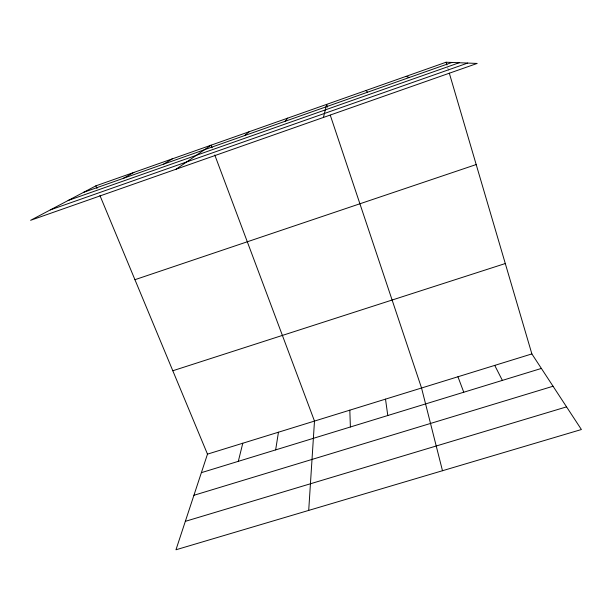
<?xml version="1.0" encoding="UTF-8"?>
<svg xmlns="http://www.w3.org/2000/svg" width="612" height="612" viewBox="0 0 612 612"><rect width="100%" height="100%" fill="white"/><g stroke="black" fill="none" stroke-linecap="round" stroke-linejoin="round"><path stroke-width="0.46" stroke-dasharray="3.06 2.29" d="M447.709 67.695L448.512 70.434"/><path stroke-width="0.92" d="M308.708 510.4L314.492 421.071L214.774 154.981M275.645 449.897L278.46 432.21M323.457 117.435L326.655 104.384L327.558 107.085M238.313 461.341L242.788 443.226M99.94 195.534L207.483 454.135L175.965 549.775L581.4 429.525L531.874 353.92L449.315 73.165M285.062 121.306L287.716 118.131M244.532 135.596L249.199 131.725M176.134 169.187L211.102 145.174L212.104 147.844M163.672 164.115L172.278 158.875M123.341 178.337L133.883 172.431M95.908 185.834L30.6 220.312L477.161 63.441L446.094 62.225L95.908 185.834L97.002 188.481M83.484 192.39L451.939 62.455M68.162 200.476L459.191 62.738M50.322 209.901L467.69 63.074M134.938 279.692L476.182 164.552M172.806 370.757L505.29 263.535M207.483 454.135L531.874 353.92M201.371 472.663L541.383 368.432M193.92 495.292L553.049 386.241M185.337 521.34L566.559 406.865M405.84 76.439L409.482 77.426M366.03 90.484L367.529 92.221M494.726 365.395L502.368 380.389M457.944 376.755L463.766 392.223M330.273 115.201L421.546 388L442.484 470.727M446.094 62.225L446.898 64.964M385.506 399.139L387.786 415.517M349.819 410.162L350.385 426.985"/></g></svg>
